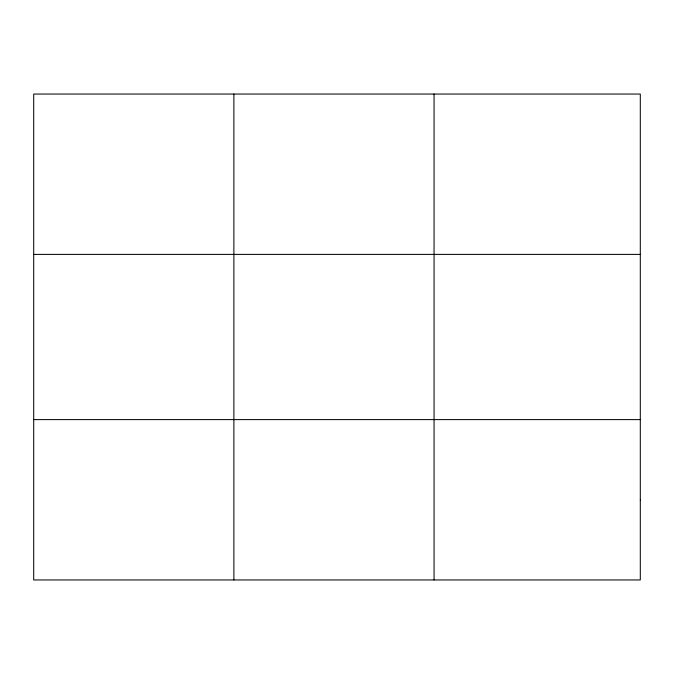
<?xml version="1.0" encoding="UTF-8"?>
<svg xmlns="http://www.w3.org/2000/svg" width="674" height="674" viewBox="0 0 674 674"><rect width="100%" height="100%" fill="white"/><g stroke="black" fill="none" stroke-linecap="round" stroke-linejoin="round"><path stroke-width="1.01" d="M233.878 579.952L233.878 94.048M434.056 579.952L434.056 94.048M33.7 254.393L640.3 254.393M33.7 419.607L640.3 419.607M640.3 499.779L640.3 579.952L33.7 579.952L33.7 94.048L640.3 94.048L640.3 499.779"/></g></svg>
